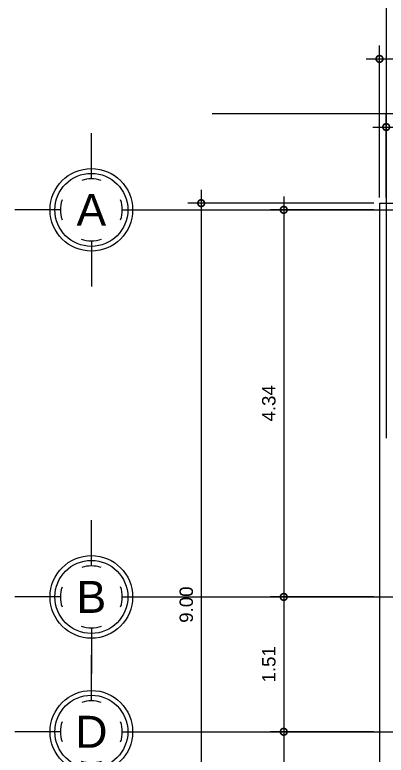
# Model space of a CAD drawing. Header units: inches. Extents: x -370 to 18, y -197 to 199.
# Drawn here: x -289.77 to -285.61, y 108.1 to 116.4 of the extents above; entities that cross this region are included whole.
import ezdxf
from ezdxf.enums import TextEntityAlignment as Align

# ---------------------------------------------------------------- set-up
doc = ezdxf.new("R2010")
doc.units = ezdxf.units.IN
doc.header["$MEASUREMENT"] = 0
doc.header["$PDMODE"] = 34
doc.header["$PDSIZE"] = 0.2
doc.linetypes.add('CENTER2', pattern=[28.575, 19.05, -3.175, 3.175, -3.175])
doc.styles.get("Standard").update_dxf_attribs({"font": 'arial.ttf'})
doc.dimstyles.new('E100', dxfattribs={"dimtxt": 0.15, "dimasz": 0.15, "dimexe": 0.15, "dimexo": 0.0625, "dimgap": 0.09, "dimtad": 1, "dimzin": 0, "dimdsep": 46, "dimtxsty": 'Standard', "dimblk": 'DOTSMALL', "dimcen": 0.09, "dimdle": 0.15, "dimclrd": 1, "dimclre": 1, "dimclrt": 2, "dimazin": 0, "dimtfac": 1, "dimtofl": 0, "dimtmove": 1, "dimatfit": 1, "dimldrblk": 'OPEN90', "dimfxl": 1, "dimtolj": 1, "dimtzin": 0, "dimarcsym": 0})

# ---------------------------------------------------------------- blocks, each defined once
blk = doc.blocks.new('EJE NORTE NUEVO')
at = {"color": 8}
for p, q in [((0, 3.2523), (0, 3.7639)), ((-0.3472, 2.9051), (-0.8588, 2.9051)), ((0.3472, 2.9051), (0.8588, 2.9051))]:
    blk.add_line(p, q, dxfattribs=at)
at = {"color": 2, "linetype": 'CENTER2'}
blk.add_line((0, 2.5579), (0, -2.5579), dxfattribs=at)
at = {"color": 8}
blk.add_circle((0, 2.9051), 0.4631, dxfattribs=at)
at = {"color": 4}
blk.add_circle((0, 2.9051), 0.4093, dxfattribs=at)
at = {"color": 8}
for start, end in [(71.41612, 108.58388), (160.69933, 199.27842), (341.76936, 18.25289), (251.05257, 288.94743)]:
    blk.add_arc((0, 2.9051), 0.3472, start, end, dxfattribs=at)
at = {"color": 4}
blk.add_attdef('A', text='', height=0.3581, dxfattribs=at).set_placement((0, 2.9051), align=Align.MIDDLE_CENTER)
blk = doc.blocks.new('_DotSmall')
at = {"color": 0, "linetype": 'ByBlock', "const_width": 0.5}
blk.add_lwpolyline([(-0.0625, 0, 1), (0.0625, 0, 1)], format="xyb", close=True, dxfattribs=at)
blk = doc.blocks.new('*D87')
at = {"color": 1, "lineweight": -2, "transparency": 16777216}
for p, q in [((-285.608, 114.3466), (-285.608, 115.2876)), ((-282.2749, 114.3466), (-282.2749, 115.2876)), ((-285.758, 115.1376), (-282.1249, 115.1376))]:
    blk.add_line(p, q, dxfattribs=at)
at = {"layer": 'DEFPOINTS', "color": 0, "transparency": 16777216}
for p in [(-282.2749, 115.1376), (-285.608, 114.2841), (-282.2749, 114.2841)]:
    blk.add_point(p, dxfattribs=at)
at = {"color": 1, "lineweight": -2, "transparency": 16777216, "xscale": 0.15, "yscale": 0.15, "zscale": 0.15, "rotation": 180}
blk.add_blockref('_DotSmall', (-285.608, 115.1376), dxfattribs=at)
at = {"color": 1, "lineweight": -2, "transparency": 16777216, "xscale": 0.15, "yscale": 0.15, "zscale": 0.15}
blk.add_blockref('_DotSmall', (-282.2749, 115.1376), dxfattribs=at)
at = {"color": 2, "transparency": 16777216, "insert": (-283.9414, 115.3042), "char_height": 0.15, "attachment_point": 5}
blk.add_mtext('\\A1;3.33', dxfattribs=at)
blk = doc.blocks.new('_Open90')
at = {"color": 0, "linetype": 'ByBlock', "lineweight": -2}
for p, q in [((0, 0), (-1, 0)), ((-0.5, 0.5), (0, 0)), ((0, 0), (-0.5, -0.5))]:
    blk.add_line(p, q, dxfattribs=at)
blk = doc.blocks.new('*D91')
at = {"color": 1, "lineweight": -2, "transparency": 16777216}
for p, q in [((-285.683, 114.3466), (-285.683, 116.0508)), ((-270.333, 114.3466), (-270.333, 116.0508)), ((-285.833, 115.9008), (-270.183, 115.9008))]:
    blk.add_line(p, q, dxfattribs=at)
at = {"layer": 'DEFPOINTS', "color": 0, "transparency": 16777216}
for p in [(-270.333, 115.9008), (-285.683, 114.2841), (-270.333, 114.2841)]:
    blk.add_point(p, dxfattribs=at)
at = {"color": 1, "lineweight": -2, "transparency": 16777216, "xscale": 0.15, "yscale": 0.15, "zscale": 0.15, "rotation": 180}
blk.add_blockref('_DotSmall', (-285.683, 115.9008), dxfattribs=at)
at = {"color": 1, "lineweight": -2, "transparency": 16777216, "xscale": 0.15, "yscale": 0.15, "zscale": 0.15}
blk.add_blockref('_DotSmall', (-270.333, 115.9008), dxfattribs=at)
at = {"color": 2, "transparency": 16777216, "insert": (-278.008, 116.0674), "char_height": 0.15, "attachment_point": 5}
blk.add_mtext('\\A1;15.35', dxfattribs=at)
blk = doc.blocks.new('*D95')
at = {"color": 1, "lineweight": -2, "transparency": 16777216}
for p, q in [((-286.7571, 114.3591), (-286.7571, 109.7207)), ((-285.7455, 114.2091), (-286.9071, 114.2091)), ((-285.7455, 109.8707), (-286.9071, 109.8707))]:
    blk.add_line(p, q, dxfattribs=at)
at = {"layer": 'DEFPOINTS', "color": 0, "transparency": 16777216}
for p in [(-285.683, 114.2091), (-286.7571, 109.8707), (-285.683, 109.8707)]:
    blk.add_point(p, dxfattribs=at)
at = {"color": 1, "lineweight": -2, "transparency": 16777216, "xscale": 0.15, "yscale": 0.15, "zscale": 0.15}
for p, rotation in [((-286.7571, 114.2091), 90), ((-286.7571, 109.8707), 270)]:
    blk.add_blockref('_DotSmall', p, dxfattribs=dict(at, rotation=rotation))
at = {"color": 2, "transparency": 16777216, "insert": (-286.9237, 112.0399), "char_height": 0.15, "attachment_point": 5, "rotation": 90}
blk.add_mtext('\\A1;4.34', dxfattribs=at)
blk = doc.blocks.new('*D96')
at = {"color": 1, "lineweight": -2, "transparency": 16777216}
for p, q in [((-286.7571, 110.0207), (-286.7571, 108.2091)), ((-285.7455, 109.8707), (-286.9071, 109.8707)), ((-285.7455, 108.3591), (-286.9071, 108.3591))]:
    blk.add_line(p, q, dxfattribs=at)
at = {"layer": 'DEFPOINTS', "color": 0, "transparency": 16777216}
for p in [(-285.683, 109.8707), (-286.7571, 108.3591), (-285.683, 108.3591)]:
    blk.add_point(p, dxfattribs=at)
at = {"color": 1, "lineweight": -2, "transparency": 16777216, "xscale": 0.15, "yscale": 0.15, "zscale": 0.15}
for p, rotation in [((-286.7571, 109.8707), 90), ((-286.7571, 108.3591), 270)]:
    blk.add_blockref('_DotSmall', p, dxfattribs=dict(at, rotation=rotation))
at = {"color": 2, "transparency": 16777216, "insert": (-286.9236, 109.1149), "char_height": 0.15, "attachment_point": 5, "rotation": 90}
blk.add_mtext('\\A1;1.51', dxfattribs=at)
blk = doc.blocks.new('*D97')
at = {"color": 1, "lineweight": -2, "transparency": 16777216}
for p, q in [((-286.7571, 108.5091), (-286.7571, 105.2091)), ((-285.7455, 108.3591), (-286.9071, 108.3591)), ((-285.7455, 105.3591), (-286.9071, 105.3591))]:
    blk.add_line(p, q, dxfattribs=at)
at = {"layer": 'DEFPOINTS', "color": 0, "transparency": 16777216}
for p in [(-285.683, 108.3591), (-286.7571, 105.3591), (-285.683, 105.3591)]:
    blk.add_point(p, dxfattribs=at)
at = {"color": 1, "lineweight": -2, "transparency": 16777216, "xscale": 0.15, "yscale": 0.15, "zscale": 0.15}
for p, rotation in [((-286.7571, 108.3591), 90), ((-286.7571, 105.3591), 270)]:
    blk.add_blockref('_DotSmall', p, dxfattribs=dict(at, rotation=rotation))
at = {"color": 2, "transparency": 16777216, "insert": (-286.9237, 106.8591), "char_height": 0.15, "attachment_point": 5, "rotation": 90}
blk.add_mtext('\\A1;3.00', dxfattribs=at)
blk = doc.blocks.new('*D98')
at = {"color": 1, "lineweight": -2, "transparency": 16777216}
for p, q in [((-287.6832, 114.4341), (-287.6832, 105.1341)), ((-285.7455, 114.2841), (-287.8332, 114.2841)), ((-285.7455, 105.2841), (-287.8332, 105.2841))]:
    blk.add_line(p, q, dxfattribs=at)
at = {"layer": 'DEFPOINTS', "color": 0, "transparency": 16777216}
for p in [(-285.683, 114.2841), (-287.6832, 105.2841), (-285.683, 105.2841)]:
    blk.add_point(p, dxfattribs=at)
at = {"color": 1, "lineweight": -2, "transparency": 16777216, "xscale": 0.15, "yscale": 0.15, "zscale": 0.15}
for p, rotation in [((-287.6832, 114.2841), 90), ((-287.6832, 105.2841), 270)]:
    blk.add_blockref('_DotSmall', p, dxfattribs=dict(at, rotation=rotation))
at = {"color": 2, "transparency": 16777216, "insert": (-287.8497, 109.7841), "char_height": 0.15, "attachment_point": 5, "rotation": 90}
blk.add_mtext('\\A1;9.00', dxfattribs=at)

msp = doc.modelspace()

# ---------------------------------------------------------------- linework, layer by layer
at = {"color": 8}
msp.add_line((-267.80296, 115.28411), (-287.5597, 115.28411), dxfattribs=at)
at = {"color": 4}
for q in [(-285.68296, 105.28411), (-281.18296, 114.28411)]:
    msp.add_line((-285.68296, 114.28411), q, dxfattribs=at)

# ---------------------------------------------------------------- block references
msp.add_blockref('EJE NORTE NUEVO', (-285.60796, 114.20911)).add_auto_attribs({'A': '1'})
ref = msp.add_blockref('EJE NORTE NUEVO', (-286.00971, 114.20911), dxfattribs=dict(rotation=90))
ref.add_attrib('A', 'A', dxfattribs={"color": 4, "height": 0.35811}).set_placement((-288.91485, 114.20911), align=Align.MIDDLE_CENTER)
ref = msp.add_blockref('EJE NORTE NUEVO', (-286.00971, 109.87071), dxfattribs=dict(rotation=90))
ref.add_attrib('A', 'B', dxfattribs={"color": 4, "height": 0.35811}).set_placement((-288.91485, 109.87071), align=Align.MIDDLE_CENTER)
ref = msp.add_blockref('EJE NORTE NUEVO', (-286.00971, 108.35911), dxfattribs=dict(rotation=90))
ref.add_attrib('A', 'D', dxfattribs={"color": 4, "height": 0.35811}).set_placement((-288.91485, 108.35911), align=Align.MIDDLE_CENTER)

# ---------------------------------------------------------------- dimensions: what is measured, and where the dimension line sits
for base, p1, p2, picture, middle in [((-270.33296, 115.90077), (-285.68296, 114.28411), (-270.33296, 114.28411), '*D91', (-278.00796, 116.06741)), ((-282.27487, 115.13757), (-285.60796, 114.28411), (-282.27487, 114.28411), '*D87', (-283.94141, 115.30421))]:
    dim = msp.add_linear_dim(base=base, p1=p1, p2=p2, dimstyle='E100')
    dim.commit()
    dim.dimension.update_dxf_attribs({"geometry": picture, "text_midpoint": middle})
for base, p1, p2, picture, middle in [((-287.68316, 105.28411), (-285.68296, 114.28411), (-285.68296, 105.28411), '*D98', (-287.84975, 109.78411)), ((-286.75706, 109.87071), (-285.68296, 114.20911), (-285.68296, 109.87071), '*D95', (-286.9237, 112.03991)), ((-286.75706, 108.35911), (-285.68296, 109.87071), (-285.68296, 108.35911), '*D96', (-286.92365, 109.11491)), ((-286.75706, 105.35911), (-285.68296, 108.35911), (-285.68296, 105.35911), '*D97', (-286.9237, 106.85911))]:
    dim = msp.add_linear_dim(base=base, p1=p1, p2=p2, angle=90, dimstyle='E100')
    dim.commit()
    dim.dimension.update_dxf_attribs({"geometry": picture, "text_midpoint": middle})

doc.saveas('drawing.dxf')
